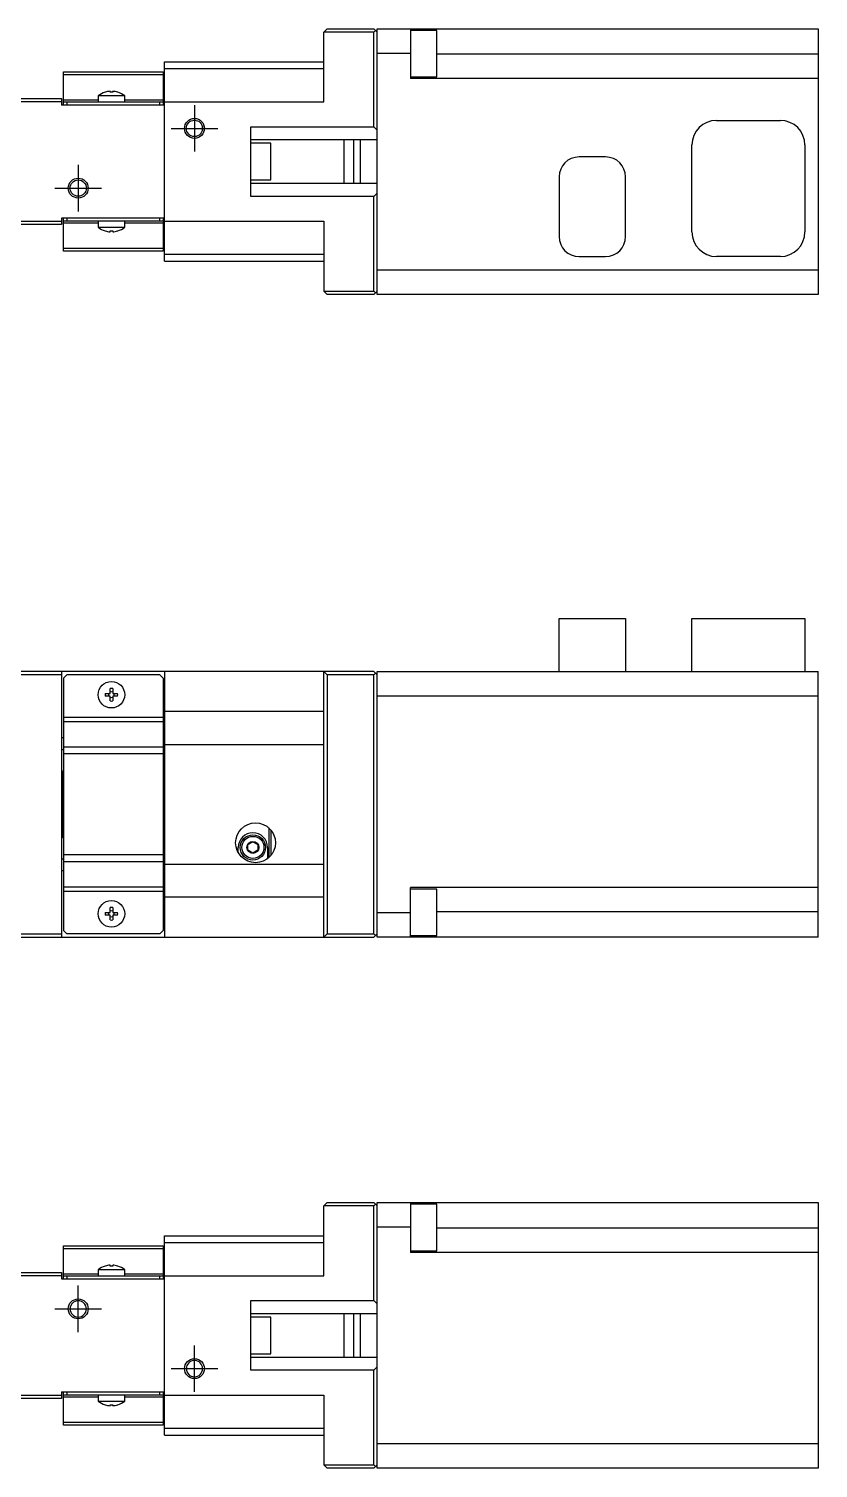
# Model space of a CAD drawing. Extents: x 0 to 542, y -8 to 227.
# Drawn here: x 137.1 to 255.9, y 10 to 226.8 of the extents above; entities that cross this region are included whole.
import ezdxf

# ---------------------------------------------------------------- set-up
doc = ezdxf.new("R2010")
doc.units = 0
doc.header["$LTSCALE"] = 0.5
doc.linetypes.add('CENTER', pattern=[50.8, 31.75, -6.35, 6.35, -6.35])
for name, color, linetype in [('MSM_CENTER', 1, 'CENTER'), ('MSM_CONTINUOUS', 7, 'CONTINUOUS'), ('MSM_NARROW', 5, 'CONTINUOUS')]:
    doc.layers.add(name, color=color, linetype=linetype)

msp = doc.modelspace()

# ---------------------------------------------------------------- linework, layer by layer
at = {"layer": 'MSM_CENTER'}
for p, q in [((162, 215.3), (162, 208.3)), ((158.5, 211.8), (165.5, 211.8)), ((144.5, 206.3), (144.5, 199.3)), ((141, 202.8), (148, 202.8)), ((144.5, 30.5), (144.5, 37.5)), ((141, 34), (148, 34)), ((162, 21.5), (162, 28.5)), ((158.5, 25), (165.5, 25))]:
    msp.add_line(p, q, dxfattribs=at)
at = {"layer": 'MSM_CONTINUOUS'}
for p, q in [((182, 226.8), (181.5, 226.3)), ((189, 226.3), (181.5, 226.3)), ((181.5, 215.8), (181.5, 226.3)), ((182, 226.8), (189, 226.8)), ((189.25, 226.55), (189, 226.8)), ((189, 226.3), (189.25, 226.55)), ((189, 212.05), (189, 226.3)), ((189.25, 226.55), (189.5, 226.3)), ((189.5, 186.8), (189.5, 226.8)), ((189.5, 226.8), (255.9, 226.8)), ((194.5, 226.8), (194.5, 219.311775)), ((198.5, 226.563456), (194.5, 226.563456)), ((198.5, 219.563456), (198.5, 226.563456)), ((255.9, 226.8), (255.9, 186.8)), ((157.5, 221.8), (181.5, 221.8)), ((157.5, 191.8), (157.5, 221.8)), ((194.5, 223.1), (189.5, 223.1)), ((198.5, 223.011775), (255.9, 223.011775)), ((142.3, 215.3), (142.3, 220.3)), ((142.3, 220.3), (157.3, 220.3)), ((157.3, 219.86066), (142.3, 219.86066)), ((157.3, 220.3), (157.3, 215.3)), ((157.5, 220.8), (181.5, 220.8)), ((194.5, 219.563456), (198.5, 219.563456)), ((255.9, 219.311775), (194.5, 219.311775)), ((148.571292, 217.255732), (148.55, 217.255732)), ((149.3, 217.255732), (149.3, 217.387475)), ((149.7, 217.255732), (149.3, 217.255732)), ((149.7, 217.387475), (149.7, 217.255732)), ((150.45, 217.255732), (150.428709, 217.255732)), ((70.5, 216.3), (142, 216.3)), ((142, 215.8), (134.5, 215.8)), ((142, 216.3), (142, 215.3)), ((157.5, 215.3), (142, 215.3)), ((142.3, 216.092893), (147.5, 216.092893)), ((142.3, 215.8), (157.3, 215.8)), ((142.8, 215.8), (142.8, 215.3)), ((151.5, 216.697999), (147.5, 216.697999)), ((147.5, 216.697999), (147.5, 215.8)), ((151.5, 215.8), (151.5, 216.697999)), ((151.5, 216.092893), (157.3, 216.092893)), ((156.8, 215.3), (156.8, 215.8)), ((157.5, 215.8), (181.5, 215.8)), ((240.6, 213), (250.2, 213)), ((163.2, 211.532287), (163.2, 212.067713)), ((170.5, 212.05), (189, 212.05)), ((170.5, 201.55), (170.5, 212.05)), ((189.5, 211.55), (189, 212.05)), ((189.5, 210.05), (170.5, 210.05)), ((173.5, 209.55), (170.5, 209.55)), ((173.5, 204.05), (173.5, 209.55)), ((184.5, 210.05), (184.5, 203.55)), ((186, 203.55), (186, 210.05)), ((187, 203.55), (187, 210.05)), ((236.9, 196.2), (236.9, 209.3)), ((253.9, 209.3), (253.9, 196.2)), ((223.9, 207.5), (219.9, 207.5)), ((170.5, 204.05), (173.5, 204.05)), ((216.9, 204.5), (216.9, 195.5)), ((226.9, 195.5), (226.9, 204.5)), ((170.5, 203.55), (189.5, 203.55)), ((189, 201.55), (189.5, 202.05)), ((189, 201.55), (170.5, 201.55)), ((189, 187.3), (189, 201.55)), ((142, 197.3), (129, 197.3)), ((129.112373, 197.8), (142, 197.8)), ((157.5, 198.3), (142, 198.3)), ((142, 198.3), (142, 197.3)), ((142.3, 193.3), (142.3, 198.3)), ((157.3, 197.8), (142.3, 197.8)), ((147.5, 197.507106), (142.3, 197.507106)), ((142.8, 198.3), (142.8, 197.8)), ((147.5, 197.8), (147.5, 196.902)), ((151.5, 196.902), (151.5, 197.8)), ((157.3, 197.507106), (151.5, 197.507106)), ((156.8, 197.8), (156.8, 198.3)), ((157.3, 198.3), (157.3, 193.3)), ((157.5, 197.8), (181.5, 197.8)), ((181.5, 197.8), (181.5, 187.3)), ((147.5, 196.902), (151.5, 196.902)), ((148.55, 196.344267), (148.571292, 196.344267)), ((149.3, 196.344267), (149.7, 196.344267)), ((149.3, 196.212524), (149.3, 196.344267)), ((149.7, 196.344267), (149.7, 196.212524)), ((150.428709, 196.344267), (150.45, 196.344267)), ((142.3, 193.739339), (157.3, 193.739339)), ((157.3, 193.3), (142.3, 193.3)), ((181.5, 192.8), (157.5, 192.8)), ((157.5, 191.8), (181.5, 191.8)), ((219.9, 192.5), (223.9, 192.5)), ((250.2, 192.5), (240.6, 192.5)), ((189.5, 190.5), (255.9, 190.5)), ((181.5, 187.3), (189, 187.3)), ((181.5, 187.3), (182, 186.8)), ((189, 186.8), (182, 186.8)), ((189.25, 187.05), (189, 187.3)), ((189, 186.8), (189.5, 187.3)), ((255.9, 186.8), (189.5, 186.8)), ((216.9, 130), (216.9, 138)), ((216.9, 138), (226.9, 138)), ((226.9, 138), (226.9, 130)), ((236.9, 130), (236.9, 138)), ((236.9, 138), (253.9, 138)), ((253.9, 138), (253.9, 130)), ((189, 130), (120, 130)), ((142, 129.5), (129.612373, 129.5)), ((142, 130), (142, 90)), ((142.8, 129.5), (142.3, 129)), ((142.3, 129), (142.3, 91)), ((156.8, 129.5), (142.8, 129.5)), ((157.3, 129), (156.8, 129.5)), ((157.3, 129), (157.3, 91)), ((157.5, 130), (157.5, 90)), ((181.5, 130), (182, 129.5)), ((181.5, 90), (181.5, 130)), ((182, 129.5), (182, 90.5)), ((189, 129.5), (182, 129.5)), ((189.5, 129.5), (189, 130)), ((189, 129.5), (189.25, 129.75)), ((189, 90.5), (189, 129.5)), ((189.5, 90), (189.5, 130)), ((189.5, 130), (255.9, 130)), ((255.9, 90), (255.9, 130)), ((148.571292, 126.7), (149.3, 126.7)), ((149.3, 126.3), (148.571292, 126.3)), ((149.3, 126.7), (149.3, 127.428709)), ((149.3, 125.571291), (149.3, 126.3)), ((149.7, 127.428709), (149.7, 126.7)), ((149.7, 126.7), (150.428709, 126.7)), ((149.7, 126.3), (149.7, 125.571291)), ((150.428709, 126.3), (149.7, 126.3)), ((255.9, 126.3), (189.5, 126.3)), ((157.5, 124), (181.5, 124)), ((142.3, 123.12132), (157.3, 123.12132)), ((157.3, 122.414214), (142.3, 122.414214)), ((142.3, 120), (142, 120)), ((157.5, 120), (157.3, 120)), ((142, 118.25), (142.3, 118.25)), ((142.3, 118.646447), (157.3, 118.646447)), ((157.3, 117.585787), (142.3, 117.585787)), ((157.5, 117.272971), (157.3, 117.272971)), ((157.5, 119), (181.5, 119)), ((142.2, 115), (142, 114.8)), ((142.2, 115), (142.2, 105)), ((142.3, 115), (142.2, 115)), ((157.5, 114.772971), (157.3, 114.772971)), ((157.3, 112.272971), (157.5, 112.272971)), ((157.5, 107.727029), (157.3, 107.727029)), ((173.2, 106.436068), (173.2, 101.963932)), ((142, 105.2), (142.2, 105)), ((142.2, 105), (142.3, 105)), ((157.3, 105.227029), (157.5, 105.227029)), ((170.05, 103.933013), (170.8, 104.366026)), ((170.8, 104.366026), (171.55, 103.933013)), ((173.5, 106.126136), (173.5, 102.273864)), ((173.5, 106), (173.6, 106)), ((142.3, 102.414214), (157.3, 102.414214)), ((157.3, 102.727029), (157.5, 102.727029)), ((168.6, 102.703337), (168.6, 103.5)), ((170.05, 103.066987), (170.05, 103.933013)), ((170.8, 102.633975), (170.05, 103.066987)), ((171.55, 103.066987), (170.8, 102.633975)), ((171.55, 103.933013), (171.55, 103.066987)), ((173, 103.5), (173, 101.8)), ((142.3, 101.75), (142, 101.75)), ((142, 100), (142.3, 100)), ((157.3, 101.353554), (142.3, 101.353554)), ((157.3, 100), (157.5, 100)), ((157.5, 101), (181.5, 101)), ((142.3, 97.585787), (157.3, 97.585787)), ((157.3, 96.87868), (142.3, 96.87868)), ((181.5, 96), (157.5, 96)), ((194.5, 90), (194.5, 97.488225)), ((255.9, 97.488225), (194.5, 97.488225)), ((198.5, 97.236544), (194.5, 97.236544)), ((198.5, 90.236544), (198.5, 97.236544)), ((148.571292, 93.7), (149.3, 93.7)), ((149.3, 93.3), (148.571292, 93.3)), ((149.3, 93.7), (149.3, 94.428709)), ((149.3, 92.571291), (149.3, 93.3)), ((149.7, 94.428709), (149.7, 93.7)), ((149.7, 93.7), (150.428709, 93.7)), ((149.7, 93.3), (149.7, 92.571291)), ((150.428709, 93.3), (149.7, 93.3)), ((189.5, 93.7), (194.5, 93.7)), ((255.9, 93.788225), (198.5, 93.788225)), ((120, 90), (189, 90)), ((129.612373, 90.5), (142, 90.5)), ((142.3, 91), (142.8, 90.5)), ((156.8, 90.5), (142.8, 90.5)), ((156.8, 90.5), (157.3, 91)), ((182, 90.5), (181.5, 90)), ((182, 90.5), (189, 90.5)), ((189.25, 90.25), (189, 90.5)), ((189, 90), (189.5, 90.5)), ((255.9, 90), (189.5, 90)), ((194.5, 90.236544), (198.5, 90.236544)), ((182, 50), (181.5, 49.5)), ((182, 50), (189, 50)), ((189.5, 49.5), (189, 50)), ((189.5, 10), (189.5, 50)), ((189.5, 50), (255.9, 50)), ((194.5, 50), (194.5, 42.511775)), ((255.9, 50), (255.9, 10)), ((181.5, 39), (181.5, 49.5)), ((189, 49.5), (181.5, 49.5)), ((189, 49.5), (189.25, 49.75)), ((189, 35.25), (189, 49.5)), ((198.5, 49.763456), (194.5, 49.763456)), ((198.5, 42.763456), (198.5, 49.763456)), ((194.5, 46.3), (189.5, 46.3)), ((198.5, 46.211775), (255.9, 46.211775)), ((142.3, 38.5), (142.3, 43.5)), ((142.3, 43.5), (157.3, 43.5)), ((157.3, 43.5), (157.3, 38.5)), ((157.5, 15), (157.5, 45)), ((157.5, 45), (181.5, 45)), ((157.5, 44), (181.5, 44)), ((157.3, 43.06066), (142.3, 43.06066)), ((194.5, 42.763456), (198.5, 42.763456)), ((255.9, 42.511775), (194.5, 42.511775)), ((129, 39.5), (142, 39.5)), ((142, 39.5), (142, 38.5)), ((142.3, 39.292893), (147.5, 39.292893)), ((151.5, 39.897999), (147.5, 39.897999)), ((147.5, 39.897999), (147.5, 39)), ((148.571292, 40.455732), (148.55, 40.455732)), ((149.3, 40.455732), (149.3, 40.587475)), ((149.7, 40.455732), (149.3, 40.455732)), ((149.7, 40.587475), (149.7, 40.455732)), ((150.45, 40.455732), (150.428709, 40.455732)), ((151.5, 39), (151.5, 39.897999)), ((151.5, 39.292893), (157.3, 39.292893)), ((142, 39), (129.112373, 39)), ((142, 38.5), (157.5, 38.5)), ((142.3, 39), (157.3, 39)), ((142.8, 39), (142.8, 38.5)), ((156.8, 38.5), (156.8, 39)), ((157.5, 39), (181.5, 39)), ((170.5, 24.75), (170.5, 35.25)), ((170.5, 35.25), (189, 35.25)), ((189.5, 34.75), (189, 35.25)), ((189.5, 33.25), (170.5, 33.25)), ((173.5, 32.75), (170.5, 32.75)), ((173.5, 27.25), (173.5, 32.75)), ((184.5, 33.25), (184.5, 26.75)), ((186, 26.75), (186, 33.25)), ((187, 26.75), (187, 33.25)), ((170.5, 27.25), (173.5, 27.25)), ((170.5, 26.75), (189.5, 26.75)), ((163.2, 24.732287), (163.2, 25.267713)), ((189, 24.75), (170.5, 24.75)), ((189, 24.75), (189.5, 25.25)), ((189, 10.5), (189, 24.75)), ((120, 21), (142, 21)), ((142, 20.5), (120, 20.5)), ((142, 21.5), (157.5, 21.5)), ((142, 21.5), (142, 20.5)), ((142.3, 16.5), (142.3, 21.5)), ((157.3, 21), (142.3, 21)), ((147.5, 20.707106), (142.3, 20.707106)), ((142.8, 21.5), (142.8, 21)), ((147.5, 21), (147.5, 20.102)), ((147.5, 20.102), (151.5, 20.102)), ((148.55, 19.544267), (148.571292, 19.544267)), ((149.3, 19.544267), (149.7, 19.544267)), ((149.3, 19.412524), (149.3, 19.544267)), ((149.7, 19.544267), (149.7, 19.412524)), ((150.428709, 19.544267), (150.45, 19.544267)), ((151.5, 20.102), (151.5, 21)), ((157.3, 20.707106), (151.5, 20.707106)), ((156.8, 21), (156.8, 21.5)), ((157.3, 21.5), (157.3, 16.5)), ((157.5, 21), (181.5, 21)), ((181.5, 21), (181.5, 10.5)), ((142.3, 16.939339), (157.3, 16.939339)), ((157.3, 16.5), (142.3, 16.5)), ((181.5, 16), (157.5, 16)), ((157.5, 15), (181.5, 15)), ((189.5, 13.7), (255.9, 13.7)), ((181.5, 10.5), (189, 10.5)), ((181.5, 10.5), (182, 10)), ((189, 10), (182, 10)), ((189.25, 10.25), (189, 10.5)), ((189, 10), (189.5, 10.5)), ((255.9, 10), (189.5, 10))]:
    msp.add_line(p, q, dxfattribs=at)
for centre, radius in [((162, 211.8), 1.2295), ((144.5, 202.8), 1.2295), ((149.5, 126.5), 2), ((171.2, 104.2), 3), ((170.8, 103.5), 1.9), ((170.8, 103.5), 1.66906), ((170.8, 103.5), 0.9), ((149.5, 93.5), 2)]:
    msp.add_circle(centre, radius, dxfattribs=at)
at = {"layer": 'MSM_CONTINUOUS', "extrusion": (0, 0, -1)}
for centre in [(-144.5, 34), (-162, 25)]:
    msp.add_circle(centre, 1.2295, dxfattribs=at)
at = {"layer": 'MSM_CONTINUOUS'}
for centre, radius, start, end in [((149.5, 214.2), 3.2, 107.270005, 128.682187), ((149.5, 214.2), 3.193744, 93.59035, 106.905258), ((149.5, 214.2), 3.193744, 73.094742, 86.40965), ((149.5, 214.2), 3.2, 51.317813, 72.729995), ((240.6, 209.3), 3.7, 90, 180), ((250.2, 209.3), 3.7, 0, 90), ((219.9, 204.5), 3, 90, 180), ((223.9, 204.5), 3, 0, 90), ((149.5, 199.4), 3.2, 231.317813, 252.729995), ((149.5, 199.4), 3.193744, 253.094742, 266.40965), ((149.5, 199.4), 3.193744, 273.59035, 286.905258), ((149.5, 199.4), 3.2, 287.270005, 308.682187), ((219.9, 195.5), 3, 180, 270), ((223.9, 195.5), 3, 270, 0), ((240.6, 196.2), 3.7, 180, 270), ((250.2, 196.2), 3.7, 270, 0), ((149.5, 126.5), 0.95, 167.846803, 192.153197), ((149.5, 126.5), 0.435085, 152.633517, 207.366483), ((149.5, 126.5), 0.95, 77.846803, 102.153197), ((149.5, 126.5), 0.435085, 62.633517, 117.366483), ((149.5, 126.5), 0.435085, 242.633517, 297.366483), ((149.5, 126.5), 0.435085, 332.633517, 27.366483), ((149.5, 126.5), 0.95, 347.846803, 12.153197), ((149.5, 126.5), 0.95, 257.846803, 282.153197), ((170.8, 103.499985), 2.2, 0.000405, 179.999595), ((149.5, 93.5), 0.95, 167.846803, 192.153197), ((149.5, 93.5), 0.435085, 152.633517, 207.366483), ((149.5, 93.5), 0.95, 77.846803, 102.153197), ((149.5, 93.5), 0.435085, 62.633517, 117.366483), ((149.5, 93.5), 0.435085, 332.633517, 27.366483), ((149.5, 93.5), 0.95, 347.846803, 12.153197), ((149.5, 93.5), 0.435085, 242.633517, 297.366483), ((149.5, 93.5), 0.95, 257.846803, 282.153197), ((149.5, 37.4), 3.2, 107.270005, 128.682187), ((149.5, 37.4), 3.193744, 93.59035, 106.905258), ((149.5, 37.4), 3.193744, 73.094742, 86.40965), ((149.5, 37.4), 3.2, 51.317813, 72.729995), ((149.5, 22.6), 3.2, 231.317813, 252.729995), ((149.5, 22.6), 3.193744, 253.094742, 266.40965), ((149.5, 22.6), 3.193744, 273.59035, 286.905258), ((149.5, 22.6), 3.2, 287.270005, 308.682187)]:
    msp.add_arc(centre, radius, start, end, dxfattribs=at)
at = {"layer": 'MSM_NARROW'}
for centre in [(162, 211.8), (144.5, 202.8), (144.5, 34), (162, 25)]:
    msp.add_circle(centre, 1.5, dxfattribs=at)

doc.saveas('drawing.dxf')
